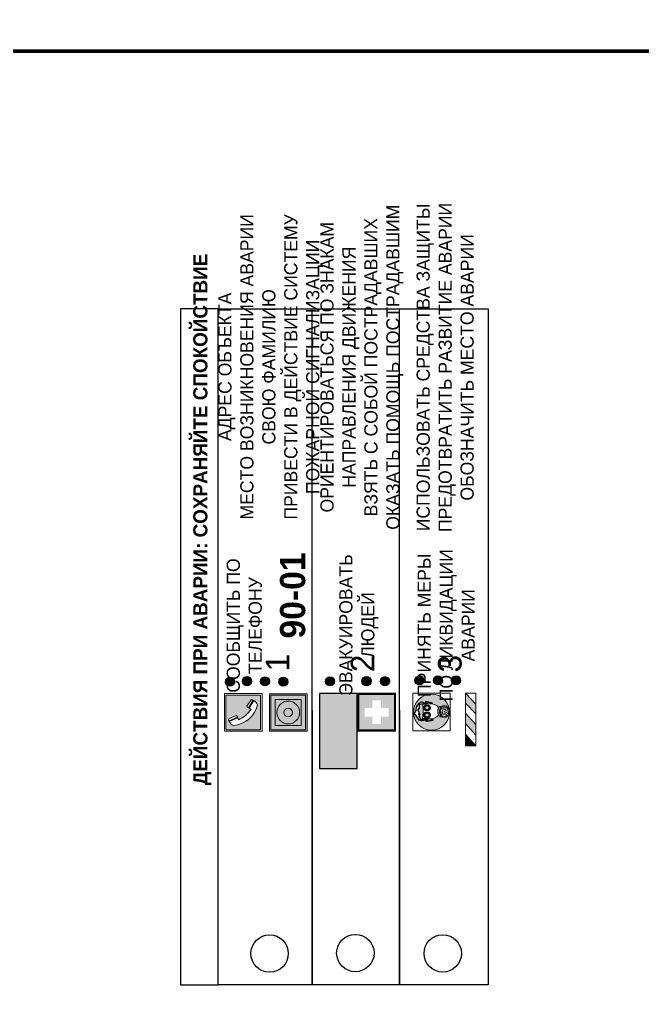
# Model space of a CAD drawing. Header units: millimetres. Extents: x 13114 to 67229, y 22859 to 38520.
# Drawn here: x 22622 to 22754.4, y 24865.1 to 25073.5 of the extents above; entities that cross this region are included whole.
import ezdxf

# ---------------------------------------------------------------- set-up
doc = ezdxf.new("R2010")
doc.units = ezdxf.units.MM
doc.styles.add('обычный', font='arial.ttf')

# ---------------------------------------------------------------- blocks, each defined once
blk = doc.blocks.new('A$C38D26F80')
h = blk.add_hatch(color=5)
h.dxf.hatch_style = 1
h.paths.add_polyline_path([(-8.77, -4.48, 1), (-0.19, -4.48, 1)])
h.paths.add_polyline_path([(-6.75, -3.58), (-6.75, -3.31), (-6.62, -3.22), (-6.5, -3.22), (-6.42, -3.3), (-6.39, -3.28), (-6.59, -2.23), (-6.59, -2.01), (-6.38, -1.58), (-4.76, -0.4), (-4.13, -0.79, -0.362848), (-2.1, -2.1, -0.201049), (-2.17, -2.48, 0.085434), (-2.26, -3.13), (-1.9, -3.16), (-2.25, -4.7), (-2.4, -4.59), (-2.43, -4.34), (-2.36, -4.34), (-2.14, -3.34), (-2.47, -3.42), (-2.58, -1.95), (-2.77, -1.58), (-3.58, -1.52), (-3.92, -1.26), (-5.05, -1.73), (-4.87, -1.39), (-5.41, -1.6), (-5.41, -1.46), (-6.13, -1.87), (-6.18, -3.5), (-6.56, -3.47), (-6.37, -4.59), (-6.16, -4.43), (-6.16, -4.66), (-6.36, -4.79), (-6.37, -4.8), (-6.51, -4.76)], flags=16)
h.paths.add_polyline_path([(-6.51, -4.76), (-6.36, -4.79), (-6.37, -4.8)], flags=0)
h.paths.add_polyline_path([(-5.92, -2.34, 0.089508), (-2.67, -2.35), (-2.48, -3.88, -0.268602), (-3.4, -6.18, 0.262449), (-5.2, -6.18, -0.268602), (-6.11, -3.88)], flags=16)
edge = h.paths.add_edge_path(flags=16)
edge.add_ellipse((-5.19, -3.41), major_axis=(0, 0.842), ratio=0.848992, start_angle=0, end_angle=360)
edge = h.paths.add_edge_path(flags=0)
edge.add_ellipse((-5.19, -3.39), major_axis=(0, 0.665), ratio=0.853798, start_angle=0, end_angle=360)
edge = h.paths.add_edge_path(flags=0)
edge.add_ellipse((-5.19, -3.4), major_axis=(0, 0.528), ratio=0.864094, start_angle=0, end_angle=360)
edge = h.paths.add_edge_path(flags=16)
edge.add_ellipse((-3.47, -3.4), major_axis=(0, 0.842), ratio=0.848992, start_angle=0, end_angle=360)
h.paths.add_polyline_path([(-3.13, -6.45), (-3.13, -6.84, 0.383174), (-5.57, -6.85), (-5.57, -6.49, -0.369952)], flags=16)
edge = h.paths.add_edge_path(flags=0)
edge.add_ellipse((-3.47, -3.39), major_axis=(0, 0.665), ratio=0.853798, start_angle=0, end_angle=360)
edge = h.paths.add_edge_path(flags=0)
edge.add_ellipse((-3.47, -3.4), major_axis=(0, 0.528), ratio=0.864094, start_angle=0, end_angle=360)
edge = h.paths.add_edge_path(flags=16)
edge.add_ellipse((-4.34, -7.57), major_axis=(-1.48, 0), ratio=0.744955, start_angle=0, end_angle=360)
h.paths.add_polyline_path([(-5.01, -6.85, -1), (-5.15, -6.85, -1)], flags=0)
h.paths.add_polyline_path([(-5.33, -7.14, -1), (-5.47, -7.14, -1)], flags=0)
h.paths.add_polyline_path([(-4.61, -6.71, -1), (-4.74, -6.71, -1)], flags=16)
h.paths.add_polyline_path([(-5.43, -7.51, -1), (-5.57, -7.51, -1)], flags=0)
h.paths.add_polyline_path([(-4.26, -6.67, -1), (-4.4, -6.67, -1)], flags=16)
h.paths.add_polyline_path([(-4.74, -7.14, -1), (-4.88, -7.14, -1)], flags=0)
h.paths.add_polyline_path([(-4.93, -7.43, -1), (-5.07, -7.43, -1)], flags=0)
h.paths.add_polyline_path([(-4.41, -7.07, -1), (-4.54, -7.07, -1)], flags=0)
h.paths.add_polyline_path([(-5.33, -7.87, -1), (-5.46, -7.87, -1)], flags=0)
h.paths.add_polyline_path([(-3.8, -6.71, -1), (-3.94, -6.71, -1)], flags=16)
h.paths.add_polyline_path([(-4.85, -7.78, -1), (-4.98, -7.78, -1)], flags=0)
h.paths.add_polyline_path([(-3.96, -7.14, -1), (-4.1, -7.14, -1)], flags=0)
h.paths.add_polyline_path([(-4.33, -7.53, -1), (-4.47, -7.53, -1)], flags=0)
h.paths.add_polyline_path([(-5.09, -8.12, -1), (-5.23, -8.12, -1)], flags=0)
h.paths.add_polyline_path([(-3.5, -6.94, -1), (-3.64, -6.94, -1)], flags=0)
h.paths.add_polyline_path([(-4.54, -7.97, -1), (-4.68, -7.97, -1)], flags=0)
h.paths.add_polyline_path([(-3.66, -7.39, -1), (-3.8, -7.39, -1)], flags=0)
h.paths.add_polyline_path([(-4.73, -8.35, -1), (-4.86, -8.35, -1)], flags=0)
h.paths.add_polyline_path([(-4.09, -7.96, -1), (-4.23, -7.96, -1)], flags=0)
h.paths.add_polyline_path([(-3.77, -7.74, -1), (-3.91, -7.74, -1)], flags=0)
h.paths.add_polyline_path([(-3.22, -7.27, -1), (-3.35, -7.27, -1)], flags=0)
h.paths.add_polyline_path([(-4.34, -8.4, -1), (-4.47, -8.4, -1)], flags=0)
h.paths.add_polyline_path([(-3.16, -7.61, -1), (-3.3, -7.61, -1)], flags=0)
h.paths.add_polyline_path([(-3.9, -8.35, -1), (-4.04, -8.35, -1)], flags=0)
h.paths.add_polyline_path([(-3.32, -7.91, -1), (-3.46, -7.91, -1)], flags=0)
h.paths.add_polyline_path([(-3.55, -8.23, -1), (-3.69, -8.23, -1)], flags=0)
at = {"color": 5, "lineweight": 5}
for p, q in [((-4.48, 0), (-8.96, 0)), ((-8.96, 0), (-8.96, -4.48)), ((-4.48, 0), (0, 0)), ((0, 0), (0, -4.48)), ((-6.59, -2.01), (-6.38, -1.58)), ((-6.59, -2.23), (-6.59, -2.01)), ((-6.39, -3.28), (-6.59, -2.23)), ((-6.38, -1.58), (-4.76, -0.4)), ((-6.13, -1.87), (-6.18, -3.5)), ((-5.41, -1.46), (-6.13, -1.87)), ((-4.87, -1.39), (-5.41, -1.6)), ((-5.41, -1.6), (-5.41, -1.46)), ((-3.92, -1.26), (-5.05, -1.73)), ((-5.05, -1.73), (-4.87, -1.39)), ((-4.76, -0.4), (-4.13, -0.79)), ((-3.58, -1.52), (-3.92, -1.26)), ((-2.77, -1.58), (-3.58, -1.52)), ((-2.58, -1.95), (-2.77, -1.58)), ((-2.47, -3.42), (-2.58, -1.95)), ((-8.96, -8.96), (-8.96, -4.48)), ((-6.75, -3.31), (-6.62, -3.22)), ((-6.75, -3.58), (-6.75, -3.31)), ((-6.51, -4.76), (-6.75, -3.58)), ((-6.62, -3.22), (-6.5, -3.22)), ((-6.18, -3.5), (-6.56, -3.47)), ((-6.56, -3.47), (-6.37, -4.59)), ((-6.5, -3.22), (-6.42, -3.3)), ((-6.42, -3.3), (-6.39, -3.28)), ((-6.37, -4.59), (-6.16, -4.43)), ((-6.16, -4.66), (-6.37, -4.8)), ((-6.16, -4.43), (-6.16, -4.66)), ((-5.92, -2.34), (-6.11, -3.88)), ((-2.67, -2.34), (-2.48, -3.88)), ((-2.14, -3.34), (-2.47, -3.42)), ((-2.43, -4.34), (-2.4, -4.59)), ((-2.43, -4.34), (-2.36, -4.34)), ((-2.4, -4.59), (-2.25, -4.7)), ((-2.36, -4.34), (-2.14, -3.34)), ((-1.9, -3.16), (-2.26, -3.13)), ((-2.25, -4.7), (-1.9, -3.16)), ((0, -8.96), (0, -4.48)), ((-6.37, -4.8), (-6.51, -4.76)), ((-5.57, -6.49), (-5.57, -6.85)), ((-3.13, -6.45), (-3.13, -6.84)), ((-4.48, -8.96), (-8.96, -8.96)), ((-4.48, -8.96), (0, -8.96))]:
    blk.add_line(p, q, dxfattribs=at)
at = {"color": 5}
for p, q in [((-6.59, -2.01), (-6.38, -1.58)), ((-6.59, -2.23), (-6.59, -2.01)), ((-6.39, -3.28), (-6.59, -2.23)), ((-6.38, -1.58), (-4.76, -0.4)), ((-6.13, -1.87), (-6.18, -3.5)), ((-5.41, -1.46), (-6.13, -1.87)), ((-4.87, -1.39), (-5.41, -1.6)), ((-5.41, -1.6), (-5.41, -1.46)), ((-3.92, -1.26), (-5.05, -1.73)), ((-5.05, -1.73), (-4.87, -1.39)), ((-4.76, -0.4), (-4.13, -0.79)), ((-3.58, -1.52), (-3.92, -1.26)), ((-2.77, -1.58), (-3.58, -1.52)), ((-2.58, -1.95), (-2.77, -1.58)), ((-2.47, -3.42), (-2.58, -1.95)), ((-6.75, -3.31), (-6.62, -3.22)), ((-6.75, -3.58), (-6.75, -3.31)), ((-6.51, -4.76), (-6.75, -3.58)), ((-6.62, -3.22), (-6.5, -3.22)), ((-6.18, -3.5), (-6.56, -3.47)), ((-6.56, -3.47), (-6.37, -4.59)), ((-6.5, -3.22), (-6.42, -3.3)), ((-6.42, -3.3), (-6.39, -3.28)), ((-6.37, -4.59), (-6.16, -4.43)), ((-6.16, -4.66), (-6.37, -4.8)), ((-6.16, -4.66), (-6.36, -4.79)), ((-6.16, -4.43), (-6.16, -4.66)), ((-2.14, -3.34), (-2.47, -3.42)), ((-2.4, -4.59), (-2.43, -4.34)), ((-2.43, -4.34), (-2.36, -4.34)), ((-2.25, -4.7), (-2.4, -4.59)), ((-2.36, -4.34), (-2.14, -3.34)), ((-2.26, -3.13), (-1.9, -3.16)), ((-1.9, -3.16), (-2.25, -4.7)), ((-6.37, -4.8), (-6.51, -4.76)), ((-6.36, -4.79), (-6.51, -4.76))]:
    blk.add_line(p, q, dxfattribs=at)
at = {"color": 5, "lineweight": 5}
for centre, radius in [((-4.48, -4.48), 4.29), ((-5.08, -6.85), 0.0678), ((-4.67, -6.71), 0.0678), ((-4.47, -7.07), 0.0678), ((-4.33, -6.67), 0.0678), ((-3.87, -6.71), 0.0678), ((-3.57, -6.94), 0.0678), ((-5.5, -7.51), 0.0678), ((-5.4, -7.14), 0.0678), ((-5.4, -7.87), 0.0678), ((-5.16, -8.12), 0.0678), ((-5, -7.43), 0.0678), ((-4.91, -7.78), 0.0678), ((-4.81, -7.14), 0.0678), ((-4.79, -8.35), 0.0678), ((-4.61, -7.97), 0.0678), ((-4.4, -7.53), 0.0678), ((-4.4, -8.4), 0.0678), ((-4.16, -7.96), 0.0678), ((-4.03, -7.14), 0.0678), ((-3.97, -8.35), 0.0678), ((-3.84, -7.74), 0.0678), ((-3.73, -7.39), 0.0678), ((-3.62, -8.23), 0.0678), ((-3.39, -7.91), 0.0678), ((-3.28, -7.27), 0.0678), ((-3.23, -7.61), 0.0678)]:
    blk.add_circle(centre, radius, dxfattribs=at)
at = {"color": 5}
for centre, radius, start, end in [((-3.89, -2.66), 1.88, 17.387, 97.1599), ((-2.6, -2.2), 0.511, 326.3906, 11.8614), ((-0.35, -3.07), 1.91, 162.2553, 181.7878)]:
    blk.add_arc(centre, radius, start, end, dxfattribs=at)
at = {"color": 5, "lineweight": 5}
for centre, radius, start, end in [((-2.6, -2.2), 0.513, 326.4781, 11.7739), ((-3.66, -4.24), 2.47, 171.573, 231.7124), ((-4.28, 6.66), 9.15, 259.6987, 280.1569), ((-4.93, -4.24), 2.47, 308.2876, 8.427), ((-0.47, -3.05), 1.79, 161.5846, 182.4584), ((-4.33, -7.88), 1.87, 50.358, 131.5662), ((-4.34, -8.2), 1.82, 48.4943, 132.3565), ((-4.3, -7.78), 1.83, 60.5889, 119.4111)]:
    blk.add_arc(centre, radius, start, end, dxfattribs=at)
for centre, major_axis, ratio in [((-5.19, -3.41), (0, 0.842), 0.848992), ((-5.19, -3.39), (0, 0.665), 0.853798), ((-5.19, -3.4), (0, 0.528), 0.864094), ((-3.47, -3.4), (0, 0.842), 0.848992), ((-3.47, -3.39), (0, 0.665), 0.853798), ((-3.47, -3.4), (0, 0.528), 0.864094), ((-4.34, -7.57), (-1.48, 0), 0.744955)]:
    blk.add_ellipse(centre, major_axis=major_axis, ratio=ratio, dxfattribs=at)
blk = doc.blocks.new('A$C47DD6509')
at = {"lineweight": 5}
for points in [[(-8.69, 0), (-11.19, 0), (-11.19, -2.22)], [(-4.22, 0), (-6.45, 0), (-8.91, -2.22), (-6.61, -2.22)], [(0, 0), (-2.09, 0), (-4.36, -2.22), (-2.29, -2.22)]]:
    blk.add_hatch(color=242, dxfattribs=at).paths.add_polyline_path(points)
at = {"color": 242, "lineweight": 5}
for p, q in [((-11.19, -2.22), (-8.69, 0)), ((-11.19, -2.22), (-11.19, 0)), ((-11.19, 0), (-8.69, 0)), ((-11.19, 0), (0, 0)), ((-8.91, -2.22), (-6.45, 0)), ((-6.61, -2.22), (-4.22, 0)), ((-4.36, -2.22), (-2.09, 0)), ((-2.29, -2.22), (0, 0)), ((0, 0), (0, -2.22)), ((0, -2.22), (-11.19, -2.22))]:
    blk.add_line(p, q, dxfattribs=at)
blk = doc.blocks.new('A$C32E8229D')
at = {"true_color": 0xffffff}
blk.add_hatch(color=7, dxfattribs=at).paths.add_polyline_path([(0, 0), (0, -8), (16, -8), (16, 0)])
h = blk.add_hatch(color=126)
h.paths.add_polyline_path([(0.2, -0.2), (15.8, -0.2), (15.8, -7.8), (0.2, -7.8)])
h.paths.add_polyline_path([(13.49, -2.05), (12.08, -2.05), (11.37, -2.63, 0.162397), (11.29, -2.84), (11.29, -3.63), (10.35, -3.63), (10.35, -4.05), (11.68, -4.05), (11.68, -3.48), (12.26, -4.28), (11.29, -5.1), (11.29, -6.78), (11.85, -6.78), (11.85, -5.44), (12.8, -4.64), (12.8, -5.94), (14.46, -5.94), (14.46, -5.39), (13.45, -5.39), (13.45, -3.97), (12.46, -2.59), (13.15, -2.59), (13.69, -3.34), (14.18, -3)], flags=16)
h.paths.add_polyline_path([(10.74, -1.82, 1), (11.8, -1.82, 1)], flags=16)
h.paths.add_polyline_path([(9.39, -3.59), (5.99, -3.59), (6.56, -3.03), (5.91, -3.03), (5.1, -3.83), (5.91, -4.64), (6.56, -4.64), (5.99, -4.09), (9.39, -4.09)], flags=16)
h.paths.add_polyline_path([(4.29, -1.08), (1.72, -1.08), (1.72, -6.6), (4.29, -6.6)], flags=16)
at = {"color": 126}
blk.add_lwpolyline([(16, -8), (0, -8), (0, 0), (16, 0)], close=True, dxfattribs=at)
blk = doc.blocks.new('A$C18900ED3')
h = blk.add_hatch(color=126)
h.paths.add_polyline_path([(-0.18, -0.18), (-7.02, -0.18), (-7.02, -7.02), (-0.18, -7.02)])
h.paths.add_polyline_path([(-5.89, -4.46), (-5.89, -2.77), (-4.46, -2.77), (-4.46, -1.31), (-2.77, -1.31), (-2.77, -2.77), (-1.33, -2.77), (-1.33, -4.46), (-2.77, -4.46), (-2.77, -5.89), (-4.46, -5.89), (-4.46, -4.46)], flags=16)
at = {"color": 126}
for p, q in [((-7.2, 0), (-7.2, -7.2)), ((0, 0), (-7.2, 0)), ((0, -7.2), (0, 0)), ((-7.02, -7.02), (-7.02, -0.18)), ((-7.02, -0.18), (-0.18, -0.18)), ((-0.18, -0.18), (-0.18, -7.02)), ((-7.2, -7.2), (0, -7.2)), ((-0.18, -7.02), (-7.02, -7.02))]:
    blk.add_line(p, q, dxfattribs=at)
blk = doc.blocks.new('A$C456E1F9C')
at = {"lineweight": 5}
h = blk.add_hatch(color=242, dxfattribs=at)
h.paths.add_polyline_path([(0.51, -1.47), (0.51, -13.26), (12.29, -13.26), (12.29, -1.47)])
h.paths.add_polyline_path([(5.42, -4.95, -0.254479), (4.78, -5.4), (3.52, -2.53, -0.209735), (4.23, -2.4)], flags=16)
h.paths.add_polyline_path([(8.53, -8.6), (10.87, -10.17), (10.54, -10.76), (8.03, -9.13, -0.192251)], flags=16)
h.paths.add_polyline_path([(4.61, -5.49, 0.005518), (3.87, -5.72, 0.128647), (7.49, -10.01, 0.00809), (7.83, -9.33), (10.47, -10.97, -0.16736), (8.99, -12.25, -0.327862), (1.95, -3.95, -0.166952), (3.36, -2.62)], flags=16)
at = {"color": 242, "lineweight": 5}
for p, q in [((0, -13.77), (0, -0.97)), ((12.8, -0.97), (0, -0.97)), ((4.61, -5.49), (3.36, -2.62)), ((3.52, -2.53), (4.78, -5.4)), ((4.23, -2.4), (5.42, -4.95)), ((12.8, -13.77), (12.8, -0.97)), ((7.83, -9.33), (10.47, -10.97)), ((8.03, -9.13), (10.54, -10.76)), ((10.81, -10.12), (8.53, -8.6)), ((10.54, -10.76), (10.8, -10.3)), ((10.8, -10.3), (10.81, -10.12)), ((0, -13.77), (12.8, -13.77))]:
    blk.add_line(p, q, dxfattribs=at)
blk.add_lwpolyline([(0.51, -1.47), (12.29, -1.47), (12.29, -13.26), (0.51, -13.26)], close=True, dxfattribs=at)
for centre, radius, start, end in [((4.59, -5.34), 2.99, 114.2845, 152.1974), ((4.02, -3.27), 0.891, 76.3284, 123.7092), ((11.12, -3.31), 9.19, 183.9915, 256.6009), ((14.98, -39.1), 35.17, 107.1487, 108.4135), ((13.86, -0.94), 11.08, 205.5536, 234.8762), ((4.68, -4.59), 0.824, 276.9621, 334.0723), ((-13.31, 0.8), 23.44, 332.5487, 334.4027), ((8.94, -9.5), 0.989, 114.4092, 157.9388), ((7.87, -9.46), 3, 291.9291, 329.9329)]:
    blk.add_arc(centre, radius, start, end, dxfattribs=at)
blk = doc.blocks.new('A$C54414219')
at = {"true_color": 0xffffff}
h = blk.add_hatch(color=7, dxfattribs=at)
h.paths.add_polyline_path([(2.39, -9.45), (2.39, -18.3), (11.23, -18.3), (11.23, -9.45)], flags=0)
h.paths.add_polyline_path([(10.71, -13.87, -1), (2.92, -13.87, -1)], flags=0)
h.paths.add_polyline_path([(8.3, -13.87, -1), (5.33, -13.87, -1)], flags=0)
h.paths.add_polyline_path([(0.41, -7.47), (0.41, -20.27), (13.21, -20.27), (13.21, -7.47)])
h.paths.add_polyline_path([(0.92, -19.77), (12.71, -19.77), (12.71, -7.98), (0.92, -7.98)], flags=16)
h.paths.add_polyline_path([(11.23, -9.45), (11.23, -18.3), (2.39, -18.3), (2.39, -9.45)], flags=0)
at = {"lineweight": 5}
h = blk.add_hatch(color=242, dxfattribs=at)
h.paths.add_polyline_path([(12.71, -7.98), (0.92, -7.98), (0.92, -19.77), (12.71, -19.77)])
h.paths.add_polyline_path([(11.23, -18.3), (2.39, -18.3), (2.39, -9.45), (11.23, -9.45)], flags=16)
h.paths.add_polyline_path([(10.71, -13.87, -1), (2.92, -13.87, -1)], flags=0)
h.paths.add_polyline_path([(8.3, -13.87, -1), (5.33, -13.87, -1)], flags=0)
at = {"true_color": 0xffffff}
h = blk.add_hatch(color=7, dxfattribs=at)
h.paths.add_polyline_path([(2.39, -9.45), (2.39, -18.3), (11.23, -18.3), (11.23, -9.45)])
h.paths.add_polyline_path([(10.71, -13.87, -1), (2.92, -13.87, -1)], flags=16)
h.paths.add_polyline_path([(8.3, -13.87, -1), (5.33, -13.87, -1)], flags=0)
at = {"lineweight": 5}
h = blk.add_hatch(color=242, dxfattribs=at)
h.paths.add_polyline_path([(2.92, -13.87, 1), (10.71, -13.87, 1)])
h.paths.add_polyline_path([(8.3, -13.87, -1), (5.33, -13.87, -1)], flags=16)
at = {"color": 242, "lineweight": 5}
for p, q in [((0.41, -20.27), (0.41, -7.47)), ((0.41, -7.47), (13.21, -7.47)), ((0.41, -7.47), (13.21, -7.47)), ((13.21, -20.27), (13.21, -7.47)), ((0.41, -20.27), (13.21, -20.27))]:
    blk.add_line(p, q, dxfattribs=at)
for points in [[(0.92, -7.98), (12.71, -7.98), (12.71, -19.77), (0.92, -19.77)], [(2.39, -9.45), (11.23, -9.45), (11.23, -18.3), (2.39, -18.3)]]:
    blk.add_lwpolyline(points, close=True, dxfattribs=at)
for radius in [3.89, 1.49]:
    blk.add_circle((6.81, -13.87), radius, dxfattribs=at)

msp = doc.modelspace()

# ---------------------------------------------------------------- hatches: boundary and pattern name
at = {"lineweight": 0}
h = msp.add_hatch(color=256, dxfattribs=at)
h.dxf.hatch_style = 1
h.paths.add_polyline_path([(22666.74, 24931.75, 1), (22666.74, 24933.68, 1)])
h = msp.add_hatch(color=256, dxfattribs=at)
h.dxf.hatch_style = 1
h.paths.add_polyline_path([(22670.33, 24931.85, 1), (22670.33, 24933.78, 1)])
h = msp.add_hatch(color=256, dxfattribs=at)
h.dxf.hatch_style = 1
h.paths.add_polyline_path([(22674.14, 24931.81, 1), (22674.14, 24933.74, 1)])
h = msp.add_hatch(color=256, dxfattribs=at)
h.dxf.hatch_style = 1
h.paths.add_polyline_path([(22678.07, 24931.73, 1), (22678.07, 24933.66, 1)])
h = msp.add_hatch(color=256, dxfattribs=at)
h.dxf.hatch_style = 1
h.paths.add_polyline_path([(22687.95, 24931.81, 1), (22687.95, 24933.75, 1)])
h = msp.add_hatch(color=256, dxfattribs=at)
h.dxf.hatch_style = 1
h.paths.add_polyline_path([(22695.73, 24931.85, 1), (22695.73, 24933.79, 1)])
h = msp.add_hatch(color=256, dxfattribs=at)
h.dxf.hatch_style = 1
h.paths.add_polyline_path([(22699.64, 24931.85, 1), (22699.64, 24933.78, 1)])
h = msp.add_hatch(color=256, dxfattribs=at)
h.dxf.hatch_style = 1
h.paths.add_polyline_path([(22706.99, 24932.01, 1), (22706.99, 24933.94, 1)])
h = msp.add_hatch(color=256, dxfattribs=at)
h.dxf.hatch_style = 1
h.paths.add_polyline_path([(22710.93, 24932, 1), (22710.93, 24933.93, 1)])
h = msp.add_hatch(color=256, dxfattribs=at)
h.dxf.hatch_style = 1
h.paths.add_polyline_path([(22714.77, 24932, 1), (22714.77, 24933.93, 1)])

# ---------------------------------------------------------------- linework, layer by layer
at = {"color": 6, "lineweight": 100}
for points in [[(22290.71, 25066.78), (22890.71, 25066.78), (22890.71, 25461.78), (22290.71, 25461.78)], [(22290.71, 24671.78), (22890.71, 24671.78), (22890.71, 25066.78), (22290.71, 25066.78)]]:
    msp.add_lwpolyline(points, close=True, dxfattribs=at)
for points in [[(22664.21, 24868.27), (22664.21, 25012.03), (22656.16, 25012.03), (22656.16, 24868.27)], [(22664.21, 24868.27), (22664.21, 25012.03), (22721.61, 25012.03), (22721.61, 24868.27)]]:
    msp.add_lwpolyline(points, close=True)
for points in [[(22684.2, 24926.68), (22684.2, 24868.27), (22684.2, 25012.03)], [(22702.78, 24926.68), (22702.78, 24868.27), (22702.78, 25012.03)]]:
    msp.add_lwpolyline(points)
for centre, radius in [((22666.74, 24932.71), 0.966), ((22670.33, 24932.82), 0.966), ((22674.14, 24932.78), 0.966), ((22678.07, 24932.7), 0.966), ((22687.95, 24932.78), 0.966), ((22695.73, 24932.82), 0.966), ((22699.64, 24932.81), 0.966), ((22706.99, 24932.97), 0.966), ((22710.93, 24932.97), 0.966), ((22714.77, 24932.97), 0.966), ((22675.13, 24874.89), 3.98), ((22693.36, 24874.99), 3.98), ((22711.94, 24874.92), 3.98)]:
    msp.add_circle(centre, radius)

# ---------------------------------------------------------------- block references
at = {"rotation": 90}
for name, p, xscale, yscale, zscale in [('A$C456E1F9C', (22664.93, 24922.16), 0.625, 0.625, 0.625), ('A$C54414219', (22670.42, 24921.9), 0.625, 0.625, 0.625), ('A$C18900ED3', (22693.88, 24930.22), 1.111111111007631, 1.111111111007631, 1.111111111007631), ('A$C38D26F80', (22705.55, 24930.24), 0.8928571427240968, 0.8928571427240968, 0.8928571427240968)]:
    msp.add_blockref(name, p, dxfattribs=dict(at, xscale=xscale, yscale=yscale, zscale=zscale))
at = {"xscale": -1, "rotation": 90}
msp.add_blockref('A$C32E8229D', (22685.73, 24930.22), dxfattribs=at)
at = {"color": 242, "true_color": 0xc1121c, "rotation": 90}
msp.add_blockref('A$C47DD6509', (22716.77, 24930.24), dxfattribs=at)

# ---------------------------------------------------------------- texts
at = {"lineweight": 0, "attachment_point": 5, "rotation": 90, "style": 'обычный'}
for s, insert, char_height, width in [('\\pi-8.4,l8.4,t8.4;{\\fProxima Nova Rg|b0|i0|c204|p2;ОРИЕНТИРОВАТЬСЯ ПО ЗНАКАМ \\PНАПРАВЛЕНИЯ ДВИЖЕНИЯ\\PВЗЯТЬ С СОБОЙ ПОСТРАДАВШИХ\\PОКАЗАТЬ ПОМОЩЬ ПОСТРАДАВШИМ}', (22694.74, 24999.59), 2.8, 126.6484), ('\\pi-8.4,l8.4,t8.4;{\\fProxima Nova Rg|b0|i0|c204|p2;ИСПОЛЬЗОВАТЬ СРЕДСТВА ЗАЩИТЫ \\PПРЕДОТВРАТИТЬ РАЗВИТИЕ АВАРИИ\\PОБОЗНАЧИТЬ МЕСТО АВАРИИ}', (22712.47, 24999.54), 2.8, 126.6484), ('\\pi-8.4,l8.4,t8.4;{\\fProxima Nova Rg|b0|i0|c204|p2;АДРЕС ОБЪЕКТА\\PМЕСТО ВОЗНИКНОВЕНИЯ АВАРИИ\\PСВОЮ ФАМИЛИЮ\\PПРИВЕСТИ В ДЕЙСТВИЕ СИСТЕМУ \\PПОЖАРНОЙ СИГНАЛИЗАЦИИ}', (22675.37, 24999.66), 2.8, 126.6484), ('{\\fProxima Nova Rg|b1|i0|c204|p2;ДЕЙСТВИЯ ПРИ АВАРИИ: СОХРАНЯЙТЕ СПОКОЙСТВИЕ\\H1.6644x; }', (22660.84, 24967.21), 3, 175.1736), ('{\\fProxima Nova Rg|b1|i0|c204|p2;\\H1.0714x;90-01\\fProxima Nova Rg|b0|i0|c204|p2;\\H0.93331x; \\H1.3449x; }', (22680.06, 24951.04), 5, 126.6484), ('{\\fProxima Nova Rg|b0|i0|c204|p2;ПРИНЯТЬ МЕРЫ \\PПО ЛИКВИДАЦИИ \\PАВАРИИ}', (22712.66, 24944.71), 2.8, 126.6484), ('{\\fProxima Nova Rg|b0|i0|c204|p2;СООБЩИТЬ ПО \\PТЕЛЕФОНУ}', (22669.76, 24944.65), 2.8, 126.6484), ('{\\fProxima Nova Rg|b0|i0|c204|p2;ЭВАКУИРОВАТЬ \\PЛЮДЕЙ}', (22694.08, 24944.75), 2.8, 126.6484), ('{\\fProxima Nova Rg|b0|i0|c204|p2;1\\H1.1667x; }', (22676.82, 24936.75), 5, 126.6484), ('{\\fProxima Nova Rg|b0|i0|c204|p2;2\\H1.1967x; }', (22694.9, 24936.6), 5, 126.6484), ('{\\fProxima Nova Rg|b0|i0|c204|p2;3\\H1.1967x; }', (22713.48, 24936.54), 5, 126.6484)]:
    msp.add_mtext(s, dxfattribs=dict(at, insert=insert, char_height=char_height, width=width))

doc.saveas('drawing.dxf')
